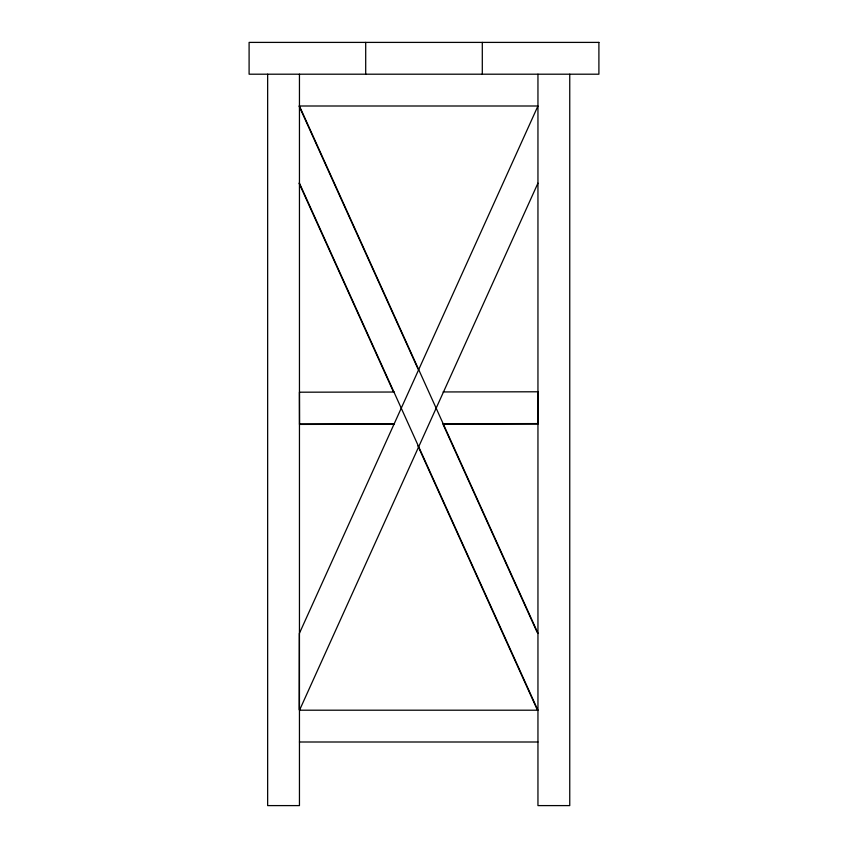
<?xml version="1.0" encoding="UTF-8"?>
<svg xmlns="http://www.w3.org/2000/svg" width="848" height="848" viewBox="0 0 848 848"><rect width="100%" height="100%" fill="white"/><g stroke="black" fill="none" stroke-linecap="round" stroke-linejoin="round"><path stroke-width="1.27" d="M299.196 709.617L299.333 633.488L537.95 106L299.45 106L538.067 633.488M299.736 709.734L537.95 183.157M394.352 392.03L299.45 392.2L299.524 424M443.091 391.946L537.992 391.787L538.045 423.587L443.144 423.746M299.503 424L394.405 423.83M299.471 424.413L394.373 424.254M443.101 424.17L538.003 424M299.45 710.2L537.95 710.2M299.45 742L537.95 742M299.079 106.053L418.117 369.198M443.228 424.721L537.155 632.332M299.45 183.157L537.664 709.734M299.068 183.21L393.377 391.67M417.905 445.889L537.282 709.787M569.75 74.2L569.75 805.6L537.95 805.6L537.95 74.2M482.3 42.4L482.3 74.2M365.7 42.4L365.7 74.2M299.45 74.2L299.45 805.6L267.65 805.6L267.65 74.2M598.9 42.4L249.1 42.4L249.1 74.2L598.9 74.2L598.9 42.4"/></g></svg>
